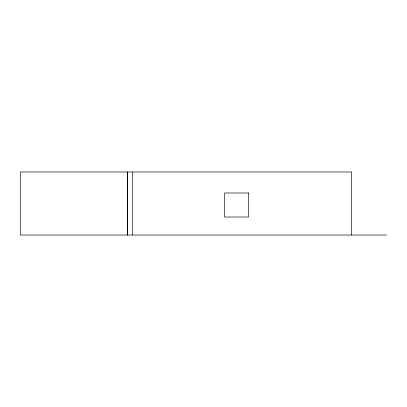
<?xml version="1.0" encoding="UTF-8"?>
<svg xmlns="http://www.w3.org/2000/svg" width="407" height="407" viewBox="0 0 407 407"><rect width="100%" height="100%" fill="white"/><g stroke="black" fill="none" stroke-linecap="round" stroke-linejoin="round"><path stroke-width="0.61" d="M386.65 235.027L20.35 235.027L20.35 171.973L351.623 171.973L351.623 235.027M132.443 171.973L132.443 235.027M127.437 171.973L127.437 235.027M127.386 171.973L127.386 235.027M248.535 192.989L224.516 192.989L224.516 217.012L248.535 217.012L248.535 192.989"/></g></svg>
